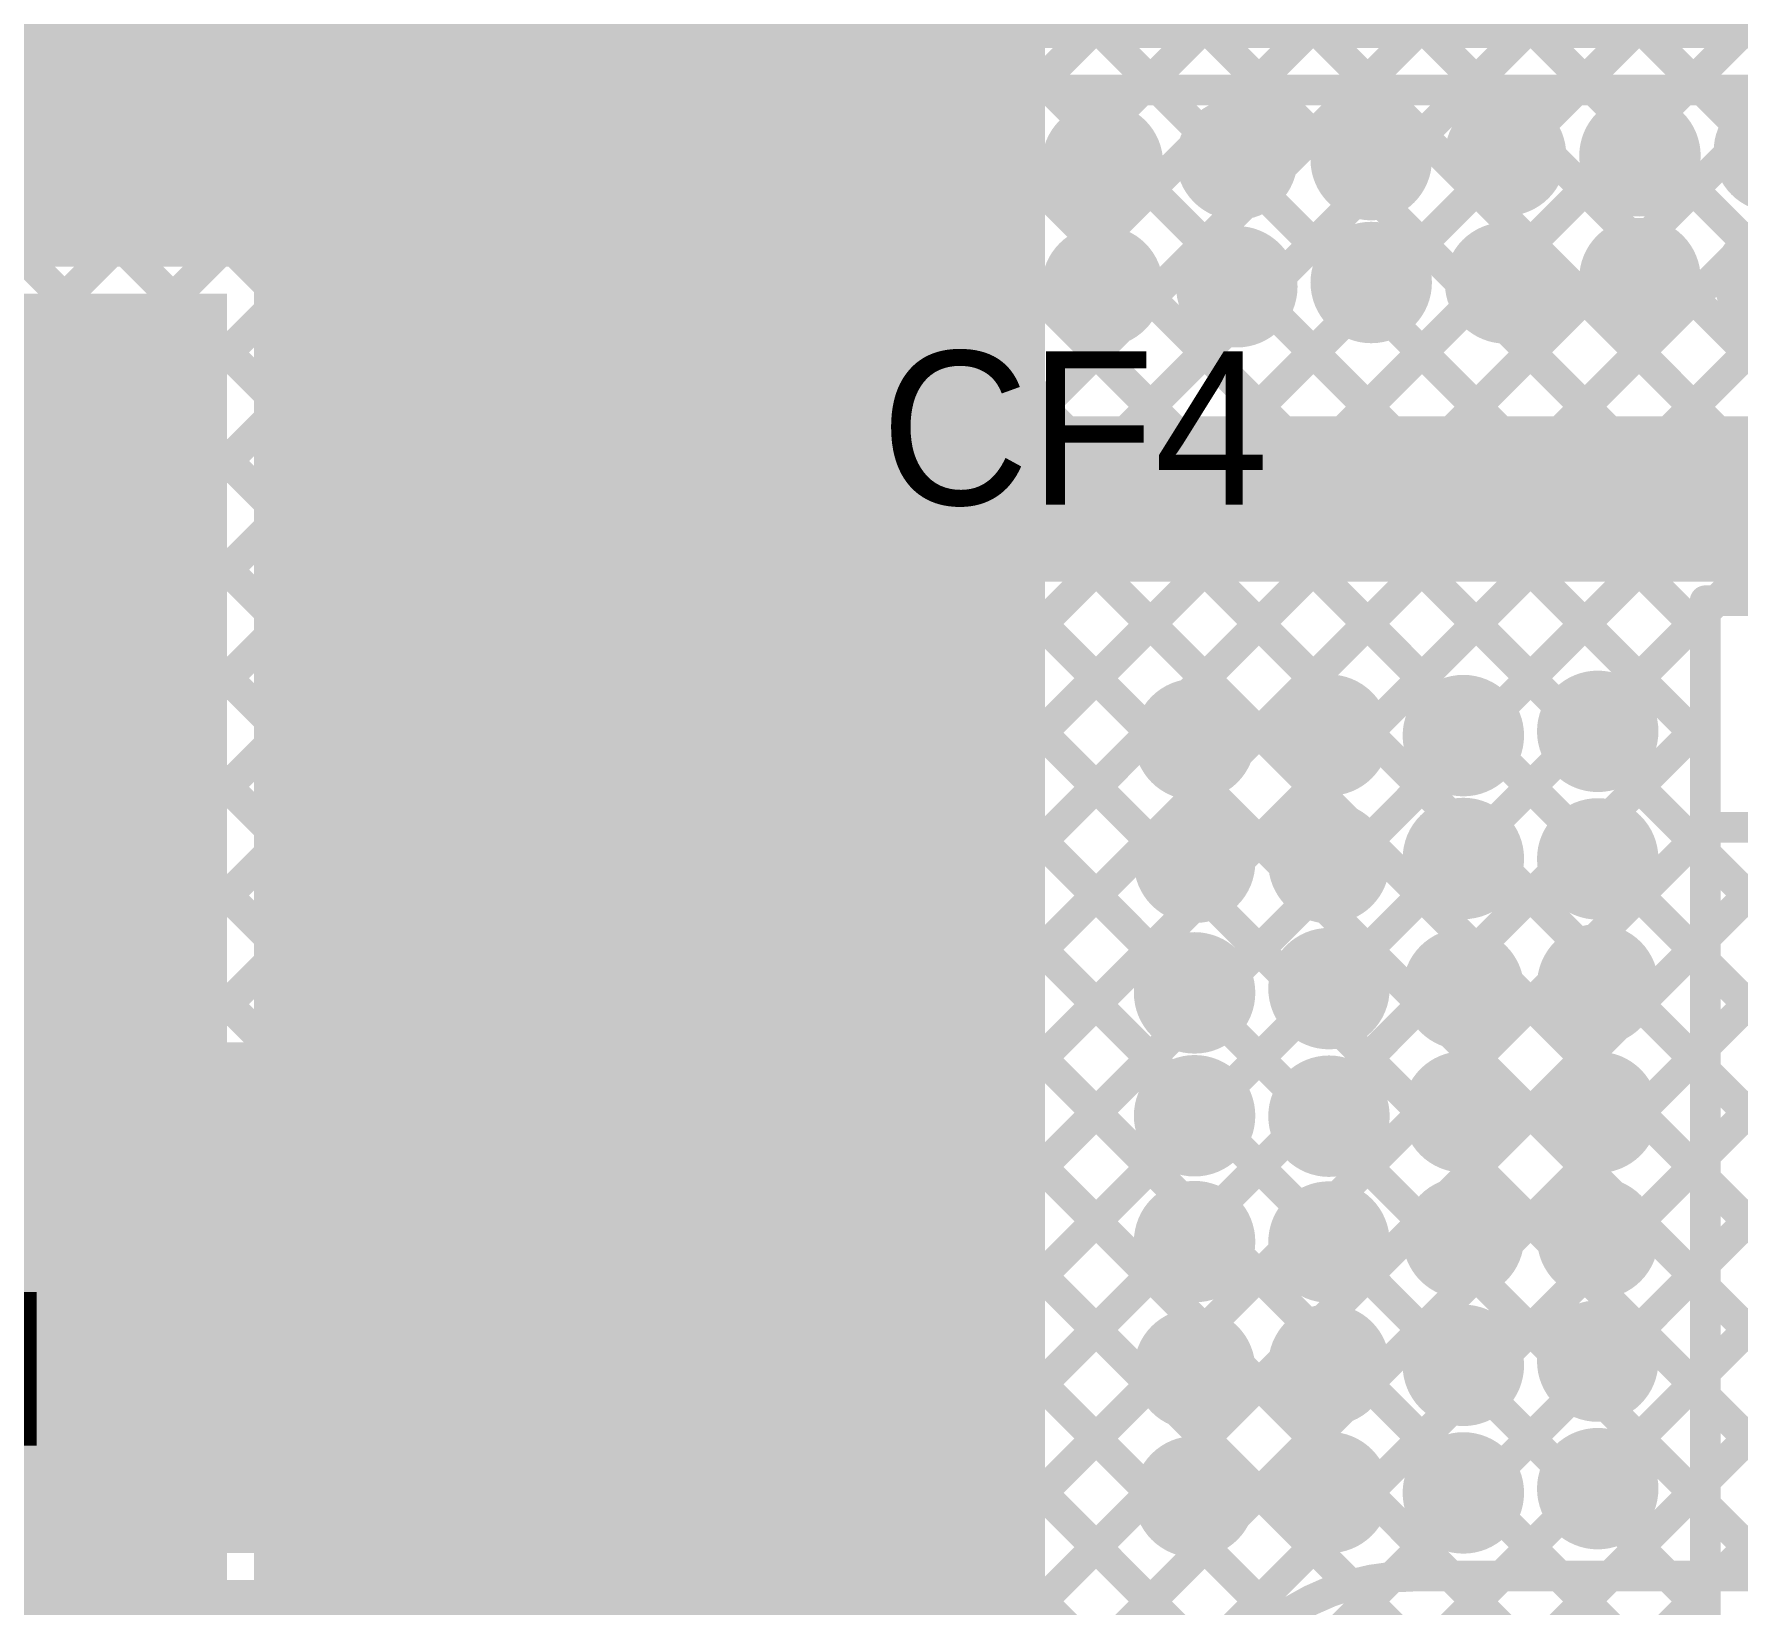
# Model space of a CAD drawing. Header units: millimetres. Extents: x 3.06 to 5.82, y 1.29 to 3.84.
# Drawn here: x 4.2347 to 4.6785, y 3.2235 to 3.6326 of the extents above; entities that cross this region are included whole.
import ezdxf

# ---------------------------------------------------------------- set-up
doc = ezdxf.new("R2010")
doc.units = ezdxf.units.MM
doc.header["$MEASUREMENT"] = 0
for name, color, linetype in [('BottomLayer', 5, 'Continuous'), ('BottomOverlay', 54, 'Continuous'), ('BottomPaste', 16, 'Continuous'), ('BottomSolder', 6, 'Continuous'), ('MultiLayer', 9, 'Continuous'), ('TopLayer', 1, 'Continuous'), ('TopOverlay', 2, 'Continuous'), ('TopPaste', 8, 'Continuous'), ('TopSolder', 216, 'Continuous'), ('ViaHoleLayer', 16, 'Continuous')]:
    doc.layers.add(name, color=color, linetype=linetype)

# ---------------------------------------------------------------- blocks, each defined once
blk = doc.blocks.new('R___0201_B_19')
at = {"layer": 'BottomLayer'}
for points in [[(-0.01614, -0.00728), (-0.00551, -0.00728), (-0.01614, 0.00728), (-0.00551, 0.00728)], [(0.00551, -0.00728), (0.01614, -0.00728), (0.00551, 0.00728), (0.01614, 0.00728)]]:
    blk.add_solid(points, dxfattribs=at)
at = {"layer": 'BottomOverlay', "const_width": 0.01}
for points in [[(-0.023, 0.014), (0.023, 0.014)], [(-0.023, -0.014), (-0.023, 0.014)], [(0.023, -0.014), (0.023, 0.014)], [(-0.023, -0.014), (0.023, -0.014)]]:
    blk.add_lwpolyline(points, dxfattribs=at)
at = {"layer": 'BottomOverlay', "const_width": 0.005}
for points in [[(-0.0255, 0.014, 1), (-0.0205, 0.014, 1)], [(-0.0255, 0.014, 1), (-0.0205, 0.014, 1)], [(0.0205, 0.014, 1), (0.0255, 0.014, 1)], [(0.0205, 0.014, 1), (0.0255, 0.014, 1)], [(-0.0255, -0.014, 1), (-0.0205, -0.014, 1)], [(-0.0255, -0.014, 1), (-0.0205, -0.014, 1)], [(0.0205, -0.014, 1), (0.0255, -0.014, 1)], [(0.0205, -0.014, 1), (0.0255, -0.014, 1)]]:
    blk.add_lwpolyline(points, format="xyb", close=True, dxfattribs=at)
at = {"layer": 'BottomPaste'}
for points in [[(-0.01614, -0.00728), (-0.00551, -0.00728), (-0.01614, 0.00728), (-0.00551, 0.00728)], [(0.00551, -0.00728), (0.01614, -0.00728), (0.00551, 0.00728), (0.01614, 0.00728)]]:
    blk.add_solid(points, dxfattribs=at)
at = {"layer": 'BottomSolder'}
for points in [[(-0.02014, -0.01128), (-0.00151, -0.01128), (-0.02014, 0.01128), (-0.00151, 0.01128)], [(0.00151, -0.01128), (0.02014, -0.01128), (0.00151, 0.01128), (0.02014, 0.01128)]]:
    blk.add_solid(points, dxfattribs=at)
blk = doc.blocks.new('EEE_TC1A561UV_85')
at = {"layer": 'TopOverlay', "const_width": 0.01}
for points in [[(-0.109, 0.167), (0.133, 0.167)], [(0.133, 0.167), (0.171, 0.129)], [(0.171, 0.051), (0.171, 0.129)]]:
    blk.add_lwpolyline(points, dxfattribs=at)
at = {"layer": 'TopOverlay', "const_width": 0.005}
for points in [[(0.1305, 0.167, 1), (0.1355, 0.167, 1)], [(0.1305, 0.167, 1), (0.1355, 0.167, 1)], [(0.1685, 0.129, 1), (0.1735, 0.129, 1)], [(0.1685, 0.129, 1), (0.1735, 0.129, 1)]]:
    blk.add_lwpolyline(points, format="xyb", close=True, dxfattribs=at)
blk = doc.blocks.new('EEE_TC1A561UV_86')
at = {"layer": 'TopLayer'}
blk.add_solid([(0.06102, -0.03937), (0.2185, -0.03937), (0.06102, 0.03937), (0.2185, 0.03937)], dxfattribs=at)
at = {"layer": 'TopOverlay', "const_width": 0.01}
for points in [[(-0.109, 0.167), (0.133, 0.167)], [(0.133, 0.167), (0.171, 0.129)], [(0.171, 0.051), (0.171, 0.129)], [(0.171, -0.129), (0.171, -0.051)], [(0.133, -0.167), (0.171, -0.129)], [(-0.109, -0.167), (0.133, -0.167)]]:
    blk.add_lwpolyline(points, dxfattribs=at)
at = {"layer": 'TopOverlay', "const_width": 0.005}
for points in [[(0.1305, 0.167, 1), (0.1355, 0.167, 1)], [(0.1305, 0.167, 1), (0.1355, 0.167, 1)], [(0.1685, 0.129, 1), (0.1735, 0.129, 1)], [(0.1685, 0.129, 1), (0.1735, 0.129, 1)], [(0.1685, 0.051, 1), (0.1735, 0.051, 1)], [(0.1685, -0.051, 1), (0.1735, -0.051, 1)], [(0.1685, -0.129, 1), (0.1735, -0.129, 1)], [(0.1685, -0.129, 1), (0.1735, -0.129, 1)], [(0.1305, -0.167, 1), (0.1355, -0.167, 1)], [(0.1305, -0.167, 1), (0.1355, -0.167, 1)]]:
    blk.add_lwpolyline(points, format="xyb", close=True, dxfattribs=at)
at = {"layer": 'TopPaste'}
blk.add_solid([(0.06102, -0.03937), (0.2185, -0.03937), (0.06102, 0.03937), (0.2185, 0.03937)], dxfattribs=at)
at = {"layer": 'TopSolder'}
blk.add_solid([(0.05702, -0.04337), (0.2225, -0.04337), (0.05702, 0.04337), (0.2225, 0.04337)], dxfattribs=at)

msp = doc.modelspace()

# ---------------------------------------------------------------- linework, layer by layer
at = {"layer": 'BottomLayer'}
for points, const_width in [([(4.161, 3.639), (4.712, 3.639)], 0.02), ([(4.10361, 3.618), (4.67, 3.05161)], 0.008), ([(4.13189, 3.618), (4.67, 3.07989)], 0.008), ([(4.138, 3.48746), (4.26854, 3.618)], 0.008), ([(4.138, 3.45918), (4.29682, 3.618)], 0.008), ([(4.138, 3.51575), (4.24025, 3.618)], 0.008), ([(4.138, 3.43089), (4.32511, 3.618)], 0.008), ([(4.138, 3.40261), (4.35339, 3.618)], 0.008), ([(4.14467, 3.381), (4.38167, 3.618)], 0.008), ([(4.16018, 3.618), (4.67, 3.10818)], 0.008), ([(4.17296, 3.381), (4.40996, 3.618)], 0.008), ([(4.18846, 3.618), (4.67, 3.13646)], 0.008), ([(4.20124, 3.381), (4.43824, 3.618)], 0.008), ([(4.204, 3.618), (4.702, 3.618)], 0.008), ([(4.21674, 3.618), (4.67, 3.16474)], 0.008), ([(4.22953, 3.381), (4.46653, 3.618)], 0.008), ([(4.24503, 3.618), (4.67, 3.19303)], 0.008), ([(4.25781, 3.381), (4.49481, 3.618)], 0.008), ([(4.27331, 3.618), (4.67, 3.22131)], 0.008), ([(4.281, 3.3759), (4.5231, 3.618)], 0.008), ([(4.281, 3.31934), (4.57966, 3.618)], 0.008), ([(4.281, 3.29105), (4.60795, 3.618)], 0.008), ([(4.281, 3.34762), (4.55138, 3.618)], 0.008), ([(4.281, 3.26277), (4.63623, 3.618)], 0.008), ([(4.28752, 3.241), (4.66452, 3.618)], 0.008), ([(4.3016, 3.618), (4.67, 3.2496)], 0.008), ([(4.3158, 3.241), (4.6928, 3.618)], 0.008), ([(4.32988, 3.618), (4.67, 3.27788)], 0.008), ([(4.35817, 3.618), (4.67, 3.30617)], 0.008), ([(4.38645, 3.618), (4.67, 3.33445)], 0.008), ([(4.41473, 3.618), (4.67, 3.36273)], 0.008), ([(4.44302, 3.618), (4.67, 3.39102)], 0.008), ([(4.4713, 3.618), (4.67, 3.4193)], 0.008), ([(4.49959, 3.618), (4.67, 3.44759)], 0.008), ([(4.52787, 3.618), (4.67, 3.47587)], 0.008), ([(4.55616, 3.618), (4.68916, 3.485)], 0.008), ([(4.58444, 3.618), (4.702, 3.50044)], 0.008), ([(4.61272, 3.618), (4.702, 3.52872)], 0.008), ([(4.64101, 3.618), (4.702, 3.55701)], 0.008), ([(4.66929, 3.618), (4.702, 3.58529)], 0.008), ([(4.34409, 3.241), (4.702, 3.59891)], 0.008), ([(4.37237, 3.241), (4.702, 3.57063)], 0.008), ([(4.138, 3.55532), (4.67, 3.02332)], 0.008), ([(4.40065, 3.241), (4.702, 3.54235)], 0.008), ([(4.138, 3.52704), (4.67, 2.99504)], 0.008), ([(4.67294, 3.485), (4.702, 3.51406)], 0.008), ([(4.138, 3.49875), (4.25575, 3.381)], 0.008), ([(4.67, 3.485), (4.73, 3.485)], 0.008), ([(4.67, 3.48206), (4.67294, 3.485)], 0.008), ([(4.67, 2.02914), (4.67, 3.485)], 0.008), ([(4.419, 3.23106), (4.67, 3.48206)], 0.008), ([(4.419, 3.20278), (4.67, 3.45378)], 0.008), ([(4.419, 3.17449), (4.67, 3.42549)], 0.008), ([(4.419, 3.14621), (4.67, 3.39721)], 0.008), ([(4.138, 3.381), (4.281, 3.381)], 0.008), ([(4.281, 3.241), (4.281, 3.381)], 0.008), ([(4.419, 3.11792), (4.67, 3.36892)], 0.008), ([(4.281, 3.35575), (4.39575, 3.241)], 0.008), ([(4.419, 3.08964), (4.67, 3.34064)], 0.008), ([(4.281, 3.32747), (4.36747, 3.241)], 0.008), ([(4.419, 3.06136), (4.67, 3.31236)], 0.008), ([(4.281, 3.29919), (4.33919, 3.241)], 0.008), ([(4.419, 3.03307), (4.67, 3.28407)], 0.008), ([(4.281, 3.2709), (4.3109, 3.241)], 0.008), ([(4.419, 3.00479), (4.67, 3.25579)], 0.008), ([(4.281, 3.241), (4.419, 3.241)], 0.008), ([(4.419, 3.181), (4.419, 3.24)], 0.008), ([(4.419, 3.181), (4.419, 3.24)], 0.008), ([(4.419, 2.9765), (4.67, 3.2275)], 0.008)]:
    msp.add_lwpolyline(points, dxfattribs=dict(at, const_width=const_width))
for points, const_width in [([(4.23825, 3.618, 1), (4.24225, 3.618, 1)], 0.004), ([(4.24303, 3.618, 1), (4.24703, 3.618, 1)], 0.004), ([(4.26654, 3.618, 1), (4.27054, 3.618, 1)], 0.004), ([(4.27131, 3.618, 1), (4.27531, 3.618, 1)], 0.004), ([(4.29482, 3.618, 1), (4.29882, 3.618, 1)], 0.004), ([(4.2996, 3.618, 1), (4.3036, 3.618, 1)], 0.004), ([(4.32311, 3.618, 1), (4.32711, 3.618, 1)], 0.004), ([(4.32788, 3.618, 1), (4.33188, 3.618, 1)], 0.004), ([(4.35139, 3.618, 1), (4.35539, 3.618, 1)], 0.004), ([(4.35617, 3.618, 1), (4.36017, 3.618, 1)], 0.004), ([(4.37967, 3.618, 1), (4.38367, 3.618, 1)], 0.004), ([(4.38445, 3.618, 1), (4.38845, 3.618, 1)], 0.004), ([(4.40796, 3.618, 1), (4.41196, 3.618, 1)], 0.004), ([(4.41273, 3.618, 1), (4.41673, 3.618, 1)], 0.004), ([(4.43624, 3.618, 1), (4.44024, 3.618, 1)], 0.004), ([(4.44102, 3.618, 1), (4.44502, 3.618, 1)], 0.004), ([(4.46453, 3.618, 1), (4.46853, 3.618, 1)], 0.004), ([(4.4693, 3.618, 1), (4.4733, 3.618, 1)], 0.004), ([(4.49281, 3.618, 1), (4.49681, 3.618, 1)], 0.004), ([(4.49759, 3.618, 1), (4.50159, 3.618, 1)], 0.004), ([(4.5211, 3.618, 1), (4.5251, 3.618, 1)], 0.004), ([(4.52587, 3.618, 1), (4.52987, 3.618, 1)], 0.004), ([(4.54938, 3.618, 1), (4.55338, 3.618, 1)], 0.004), ([(4.55416, 3.618, 1), (4.55816, 3.618, 1)], 0.004), ([(4.57766, 3.618, 1), (4.58166, 3.618, 1)], 0.004), ([(4.58244, 3.618, 1), (4.58644, 3.618, 1)], 0.004), ([(4.60595, 3.618, 1), (4.60995, 3.618, 1)], 0.004), ([(4.61072, 3.618, 1), (4.61472, 3.618, 1)], 0.004), ([(4.63423, 3.618, 1), (4.63823, 3.618, 1)], 0.004), ([(4.63901, 3.618, 1), (4.64301, 3.618, 1)], 0.004), ([(4.66252, 3.618, 1), (4.66652, 3.618, 1)], 0.004), ([(4.66729, 3.618, 1), (4.67129, 3.618, 1)], 0.004), ([(4.61209, 3.601, 1), (4.62391, 3.601, 1)], 0.01181), ([(4.64709, 3.60089, 1), (4.65891, 3.60089, 1)], 0.01181), ([(4.68209, 3.602, 1), (4.69391, 3.602, 1)], 0.01181), ([(4.50709, 3.59889, 1), (4.51891, 3.59889, 1)], 0.01181), ([(4.54209, 3.6, 1), (4.55391, 3.6, 1)], 0.01181), ([(4.57709, 3.59989, 1), (4.58891, 3.59989, 1)], 0.01181), ([(4.50709, 3.56689, 1), (4.51891, 3.56689, 1)], 0.01181), ([(4.54209, 3.56678, 1), (4.55391, 3.56678, 1)], 0.01181), ([(4.57709, 3.56789, 1), (4.58891, 3.56789, 1)], 0.01181), ([(4.61209, 3.56778, 1), (4.62391, 3.56778, 1)], 0.01181), ([(4.64709, 3.56889, 1), (4.65891, 3.56889, 1)], 0.01181), ([(4.68209, 3.56878, 1), (4.69391, 3.56878, 1)], 0.01181), ([(4.668, 3.485, 1), (4.672, 3.485, 1)], 0.004), ([(4.668, 3.485, 1), (4.672, 3.485, 1)], 0.004), ([(4.67094, 3.485, 1), (4.67494, 3.485, 1)], 0.004), ([(4.67094, 3.485, 1), (4.67494, 3.485, 1)], 0.004), ([(4.668, 3.48206, 1), (4.672, 3.48206, 1)], 0.004), ([(4.668, 3.48206, 1), (4.672, 3.48206, 1)], 0.004), ([(4.668, 3.47587, 1), (4.672, 3.47587, 1)], 0.004), ([(4.56609, 3.45, 1), (4.57791, 3.45, 1)], 0.01181), ([(4.60109, 3.44989, 1), (4.61291, 3.44989, 1)], 0.01181), ([(4.63609, 3.451, 1), (4.64791, 3.451, 1)], 0.01181), ([(4.53109, 3.44889, 1), (4.54291, 3.44889, 1)], 0.01181), ([(4.668, 3.45378, 1), (4.672, 3.45378, 1)], 0.004), ([(4.668, 3.44759, 1), (4.672, 3.44759, 1)], 0.004), ([(4.53109, 3.41689, 1), (4.54291, 3.41689, 1)], 0.01181), ([(4.56609, 3.41678, 1), (4.57791, 3.41678, 1)], 0.01181), ([(4.60109, 3.41789, 1), (4.61291, 3.41789, 1)], 0.01181), ([(4.63609, 3.41778, 1), (4.64791, 3.41778, 1)], 0.01181), ([(4.668, 3.42549, 1), (4.672, 3.42549, 1)], 0.004), ([(4.668, 3.4193, 1), (4.672, 3.4193, 1)], 0.004), ([(4.668, 3.39721, 1), (4.672, 3.39721, 1)], 0.004), ([(4.56609, 3.384, 1), (4.57791, 3.384, 1)], 0.01181), ([(4.60109, 3.38389, 1), (4.61291, 3.38389, 1)], 0.01181), ([(4.63609, 3.385, 1), (4.64791, 3.385, 1)], 0.01181), ([(4.668, 3.39102, 1), (4.672, 3.39102, 1)], 0.004), ([(4.53109, 3.38289, 1), (4.54291, 3.38289, 1)], 0.01181), ([(4.25375, 3.381, 1), (4.25775, 3.381, 1)], 0.004), ([(4.25581, 3.381, 1), (4.25981, 3.381, 1)], 0.004), ([(4.279, 3.381, 1), (4.283, 3.381, 1)], 0.004), ([(4.279, 3.381, 1), (4.283, 3.381, 1)], 0.004), ([(4.279, 3.3759, 1), (4.283, 3.3759, 1)], 0.004), ([(4.668, 3.36892, 1), (4.672, 3.36892, 1)], 0.004), ([(4.668, 3.36273, 1), (4.672, 3.36273, 1)], 0.004), ([(4.279, 3.35575, 1), (4.283, 3.35575, 1)], 0.004), ([(4.53109, 3.35089, 1), (4.54291, 3.35089, 1)], 0.01181), ([(4.56609, 3.35078, 1), (4.57791, 3.35078, 1)], 0.01181), ([(4.60109, 3.35189, 1), (4.61291, 3.35189, 1)], 0.01181), ([(4.63609, 3.35178, 1), (4.64791, 3.35178, 1)], 0.01181), ([(4.279, 3.34762, 1), (4.283, 3.34762, 1)], 0.004), ([(4.668, 3.34064, 1), (4.672, 3.34064, 1)], 0.004), ([(4.668, 3.33445, 1), (4.672, 3.33445, 1)], 0.004), ([(4.32309, 3.324, 1), (4.33491, 3.324, 1)], 0.01181), ([(4.34909, 3.324, 1), (4.36091, 3.324, 1)], 0.01181), ([(4.37509, 3.324, 1), (4.38691, 3.324, 1)], 0.01181), ([(4.279, 3.32747, 1), (4.283, 3.32747, 1)], 0.004), ([(4.53109, 3.31811, 1), (4.54291, 3.31811, 1)], 0.01181), ([(4.56609, 3.318, 1), (4.57791, 3.318, 1)], 0.01181), ([(4.60109, 3.31911, 1), (4.61291, 3.31911, 1)], 0.01181), ([(4.63609, 3.319, 1), (4.64791, 3.319, 1)], 0.01181), ([(4.279, 3.31934, 1), (4.283, 3.31934, 1)], 0.004), ([(4.668, 3.31236, 1), (4.672, 3.31236, 1)], 0.004), ([(4.32309, 3.298, 1), (4.33491, 3.298, 1)], 0.01181), ([(4.34909, 3.298, 1), (4.36091, 3.298, 1)], 0.01181), ([(4.37509, 3.298, 1), (4.38691, 3.298, 1)], 0.01181), ([(4.668, 3.30617, 1), (4.672, 3.30617, 1)], 0.004), ([(4.279, 3.29919, 1), (4.283, 3.29919, 1)], 0.004), ([(4.56609, 3.286, 1), (4.57791, 3.286, 1)], 0.01181), ([(4.60109, 3.28589, 1), (4.61291, 3.28589, 1)], 0.01181), ([(4.63609, 3.287, 1), (4.64791, 3.287, 1)], 0.01181), ([(4.279, 3.29105, 1), (4.283, 3.29105, 1)], 0.004), ([(4.53109, 3.28489, 1), (4.54291, 3.28489, 1)], 0.01181), ([(4.668, 3.28407, 1), (4.672, 3.28407, 1)], 0.004), ([(4.32309, 3.272, 1), (4.33491, 3.272, 1)], 0.01181), ([(4.34909, 3.272, 1), (4.36091, 3.272, 1)], 0.01181), ([(4.37509, 3.272, 1), (4.38691, 3.272, 1)], 0.01181), ([(4.668, 3.27788, 1), (4.672, 3.27788, 1)], 0.004), ([(4.279, 3.2709, 1), (4.283, 3.2709, 1)], 0.004), ([(4.279, 3.26277, 1), (4.283, 3.26277, 1)], 0.004), ([(4.53109, 3.25167, 1), (4.54291, 3.25167, 1)], 0.01181), ([(4.56609, 3.25278, 1), (4.57791, 3.25278, 1)], 0.01181), ([(4.60109, 3.25267, 1), (4.61291, 3.25267, 1)], 0.01181), ([(4.63609, 3.25378, 1), (4.64791, 3.25378, 1)], 0.01181), ([(4.668, 3.25579, 1), (4.672, 3.25579, 1)], 0.004), ([(4.668, 3.2496, 1), (4.672, 3.2496, 1)], 0.004), ([(4.279, 3.241, 1), (4.283, 3.241, 1)], 0.004), ([(4.279, 3.241, 1), (4.283, 3.241, 1)], 0.004), ([(4.28552, 3.241, 1), (4.28952, 3.241, 1)], 0.004), ([(4.3089, 3.241, 1), (4.3129, 3.241, 1)], 0.004), ([(4.3138, 3.241, 1), (4.3178, 3.241, 1)], 0.004), ([(4.33719, 3.241, 1), (4.34119, 3.241, 1)], 0.004), ([(4.34209, 3.241, 1), (4.34609, 3.241, 1)], 0.004), ([(4.36547, 3.241, 1), (4.36947, 3.241, 1)], 0.004), ([(4.37037, 3.241, 1), (4.37437, 3.241, 1)], 0.004), ([(4.39375, 3.241, 1), (4.39775, 3.241, 1)], 0.004), ([(4.39865, 3.241, 1), (4.40265, 3.241, 1)], 0.004), ([(4.417, 3.241, 1), (4.421, 3.241, 1)], 0.004), ([(4.417, 3.24, 1), (4.421, 3.24, 1)], 0.004), ([(4.417, 3.24, 1), (4.421, 3.24, 1)], 0.004), ([(4.417, 3.23106, 1), (4.421, 3.23106, 1)], 0.004), ([(4.668, 3.2275, 1), (4.672, 3.2275, 1)], 0.004), ([(4.668, 3.22131, 1), (4.672, 3.22131, 1)], 0.004)]:
    msp.add_lwpolyline(points, format="xyb", close=True, dxfattribs=dict(at, const_width=const_width))
for points in [[(4.139, 3.243), (4.27, 3.243), (4.139, 3.37), (4.27, 3.37)], [(4.464, 3.37), (4.27965, 3.37), (4.464, 3.243), (4.27965, 3.243)], [(4.416, 1.688), (4.464, 1.688), (4.416, 3.257), (4.464, 3.257)], [(4.07, 3.192), (4.408, 3.192), (4.07, 3.23), (4.408, 3.23)], [(4.355, 1.742), (4.408, 1.742), (4.355, 3.229), (4.408, 3.229)]]:
    msp.add_solid(points, dxfattribs=at)
at = {"layer": 'BottomSolder', "const_width": 0.01581}
for points in [[(4.68009, 3.602, 1), (4.69591, 3.602, 1)], [(4.50509, 3.59889, 1), (4.52091, 3.59889, 1)], [(4.54009, 3.6, 1), (4.55591, 3.6, 1)], [(4.57509, 3.59989, 1), (4.59091, 3.59989, 1)], [(4.61009, 3.601, 1), (4.62591, 3.601, 1)], [(4.64509, 3.60089, 1), (4.66091, 3.60089, 1)], [(4.50509, 3.56689, 1), (4.52091, 3.56689, 1)], [(4.54009, 3.56678, 1), (4.55591, 3.56678, 1)], [(4.57509, 3.56789, 1), (4.59091, 3.56789, 1)], [(4.61009, 3.56778, 1), (4.62591, 3.56778, 1)], [(4.64509, 3.56889, 1), (4.66091, 3.56889, 1)], [(4.68009, 3.56878, 1), (4.69591, 3.56878, 1)], [(4.63409, 3.451, 1), (4.64991, 3.451, 1)], [(4.52909, 3.44889, 1), (4.54491, 3.44889, 1)], [(4.56409, 3.45, 1), (4.57991, 3.45, 1)], [(4.59909, 3.44989, 1), (4.61491, 3.44989, 1)], [(4.52909, 3.41689, 1), (4.54491, 3.41689, 1)], [(4.56409, 3.41678, 1), (4.57991, 3.41678, 1)], [(4.59909, 3.41789, 1), (4.61491, 3.41789, 1)], [(4.63409, 3.41778, 1), (4.64991, 3.41778, 1)], [(4.56409, 3.384, 1), (4.57991, 3.384, 1)], [(4.59909, 3.38389, 1), (4.61491, 3.38389, 1)], [(4.63409, 3.385, 1), (4.64991, 3.385, 1)], [(4.52909, 3.38289, 1), (4.54491, 3.38289, 1)], [(4.52909, 3.35089, 1), (4.54491, 3.35089, 1)], [(4.56409, 3.35078, 1), (4.57991, 3.35078, 1)], [(4.59909, 3.35189, 1), (4.61491, 3.35189, 1)], [(4.63409, 3.35178, 1), (4.64991, 3.35178, 1)], [(4.32109, 3.324, 1), (4.33691, 3.324, 1)], [(4.34709, 3.324, 1), (4.36291, 3.324, 1)], [(4.37309, 3.324, 1), (4.38891, 3.324, 1)], [(4.52909, 3.31811, 1), (4.54491, 3.31811, 1)], [(4.56409, 3.318, 1), (4.57991, 3.318, 1)], [(4.59909, 3.31911, 1), (4.61491, 3.31911, 1)], [(4.63409, 3.319, 1), (4.64991, 3.319, 1)], [(4.32109, 3.298, 1), (4.33691, 3.298, 1)], [(4.34709, 3.298, 1), (4.36291, 3.298, 1)], [(4.37309, 3.298, 1), (4.38891, 3.298, 1)], [(4.56409, 3.286, 1), (4.57991, 3.286, 1)], [(4.63409, 3.287, 1), (4.64991, 3.287, 1)], [(4.52909, 3.28489, 1), (4.54491, 3.28489, 1)], [(4.59909, 3.28589, 1), (4.61491, 3.28589, 1)], [(4.32109, 3.272, 1), (4.33691, 3.272, 1)], [(4.34709, 3.272, 1), (4.36291, 3.272, 1)], [(4.37309, 3.272, 1), (4.38891, 3.272, 1)], [(4.52909, 3.25167, 1), (4.54491, 3.25167, 1)], [(4.56409, 3.25278, 1), (4.57991, 3.25278, 1)], [(4.59909, 3.25267, 1), (4.61491, 3.25267, 1)], [(4.63409, 3.25378, 1), (4.64991, 3.25378, 1)]]:
    msp.add_lwpolyline(points, format="xyb", close=True, dxfattribs=at)
at = {"layer": 'MultiLayer', "const_width": 0.01181}
for points in [[(4.61209, 3.601, 1), (4.62391, 3.601, 1)], [(4.64709, 3.60089, 1), (4.65891, 3.60089, 1)], [(4.68209, 3.602, 1), (4.69391, 3.602, 1)], [(4.50709, 3.59889, 1), (4.51891, 3.59889, 1)], [(4.54209, 3.6, 1), (4.55391, 3.6, 1)], [(4.57709, 3.59989, 1), (4.58891, 3.59989, 1)], [(4.50709, 3.56689, 1), (4.51891, 3.56689, 1)], [(4.54209, 3.56678, 1), (4.55391, 3.56678, 1)], [(4.57709, 3.56789, 1), (4.58891, 3.56789, 1)], [(4.61209, 3.56778, 1), (4.62391, 3.56778, 1)], [(4.64709, 3.56889, 1), (4.65891, 3.56889, 1)], [(4.68209, 3.56878, 1), (4.69391, 3.56878, 1)], [(4.56609, 3.45, 1), (4.57791, 3.45, 1)], [(4.60109, 3.44989, 1), (4.61291, 3.44989, 1)], [(4.63609, 3.451, 1), (4.64791, 3.451, 1)], [(4.53109, 3.44889, 1), (4.54291, 3.44889, 1)], [(4.53109, 3.41689, 1), (4.54291, 3.41689, 1)], [(4.56609, 3.41678, 1), (4.57791, 3.41678, 1)], [(4.60109, 3.41789, 1), (4.61291, 3.41789, 1)], [(4.63609, 3.41778, 1), (4.64791, 3.41778, 1)], [(4.56609, 3.384, 1), (4.57791, 3.384, 1)], [(4.60109, 3.38389, 1), (4.61291, 3.38389, 1)], [(4.63609, 3.385, 1), (4.64791, 3.385, 1)], [(4.53109, 3.38289, 1), (4.54291, 3.38289, 1)], [(4.53109, 3.35089, 1), (4.54291, 3.35089, 1)], [(4.56609, 3.35078, 1), (4.57791, 3.35078, 1)], [(4.60109, 3.35189, 1), (4.61291, 3.35189, 1)], [(4.63609, 3.35178, 1), (4.64791, 3.35178, 1)], [(4.32309, 3.324, 1), (4.33491, 3.324, 1)], [(4.34909, 3.324, 1), (4.36091, 3.324, 1)], [(4.37509, 3.324, 1), (4.38691, 3.324, 1)], [(4.53109, 3.31811, 1), (4.54291, 3.31811, 1)], [(4.56609, 3.318, 1), (4.57791, 3.318, 1)], [(4.60109, 3.31911, 1), (4.61291, 3.31911, 1)], [(4.63609, 3.319, 1), (4.64791, 3.319, 1)], [(4.32309, 3.298, 1), (4.33491, 3.298, 1)], [(4.34909, 3.298, 1), (4.36091, 3.298, 1)], [(4.37509, 3.298, 1), (4.38691, 3.298, 1)], [(4.56609, 3.286, 1), (4.57791, 3.286, 1)], [(4.60109, 3.28589, 1), (4.61291, 3.28589, 1)], [(4.63609, 3.287, 1), (4.64791, 3.287, 1)], [(4.53109, 3.28489, 1), (4.54291, 3.28489, 1)], [(4.32309, 3.272, 1), (4.33491, 3.272, 1)], [(4.34909, 3.272, 1), (4.36091, 3.272, 1)], [(4.37509, 3.272, 1), (4.38691, 3.272, 1)], [(4.53109, 3.25167, 1), (4.54291, 3.25167, 1)], [(4.56609, 3.25278, 1), (4.57791, 3.25278, 1)], [(4.60109, 3.25267, 1), (4.61291, 3.25267, 1)], [(4.63609, 3.25378, 1), (4.64791, 3.25378, 1)]]:
    msp.add_lwpolyline(points, format="xyb", close=True, dxfattribs=at)
at = {"layer": 'TopLayer', "const_width": 0.008}
for points in [[(4.22654, 3.576), (4.39154, 3.741)], [(4.25482, 3.576), (4.41982, 3.741)], [(4.28311, 3.576), (4.44811, 3.741)], [(4.29173, 3.741), (4.80173, 3.231)], [(4.296, 3.36262), (4.67438, 3.741)], [(4.296, 3.3909), (4.6461, 3.741)], [(4.296, 3.50404), (4.53296, 3.741)], [(4.296, 3.47576), (4.56124, 3.741)], [(4.296, 3.53233), (4.50467, 3.741)], [(4.296, 3.41919), (4.61781, 3.741)], [(4.296, 3.44747), (4.58953, 3.741)], [(4.296, 3.56061), (4.47639, 3.741)], [(4.296, 3.33434), (4.702, 3.74034)], [(4.32002, 3.741), (4.82534, 3.23568)], [(4.3483, 3.741), (4.82534, 3.26396)], [(4.37659, 3.741), (4.67, 3.44759)], [(4.40487, 3.741), (4.67, 3.47587)], [(4.43316, 3.741), (4.68916, 3.485)], [(4.46144, 3.741), (4.702, 3.50044)], [(4.48972, 3.741), (4.702, 3.52872)], [(4.51801, 3.741), (4.702, 3.55701)], [(4.54629, 3.741), (4.702, 3.58529)], [(4.57458, 3.741), (4.702, 3.61358)], [(4.289, 3.71545), (4.77345, 3.231)], [(4.296, 3.30605), (4.702, 3.71205)], [(4.289, 3.68717), (4.74517, 3.231)], [(4.296, 3.27777), (4.702, 3.68377)], [(4.289, 3.65888), (4.71688, 3.231)], [(4.296, 3.24948), (4.702, 3.65548)], [(4.18374, 3.651), (4.25874, 3.576)], [(4.19825, 3.576), (4.27325, 3.651)], [(4.21203, 3.651), (4.28703, 3.576)], [(4.24031, 3.651), (4.66031, 3.231)], [(4.2686, 3.651), (4.6886, 3.231)], [(4.296, 3.2212), (4.702, 3.6272)], [(4.296, 3.19291), (4.702, 3.59891)], [(3.941, 3.576), (4.296, 3.576)], [(4.296, 3.053), (4.296, 3.576)], [(4.296, 3.16463), (4.702, 3.57063)], [(4.296, 3.56703), (4.63203, 3.231)], [(4.296, 3.13635), (4.702, 3.54235)], [(4.296, 3.53874), (4.60374, 3.231)], [(4.67294, 3.485), (4.702, 3.51406)], [(4.296, 3.51046), (4.57771, 3.22875)], [(4.67, 3.485), (4.82534, 3.485)], [(4.67, 3.48206), (4.67294, 3.485)], [(4.67, 3.426), (4.67, 3.485)], [(4.296, 3.48218), (4.55868, 3.2195)], [(4.296, 3.10806), (4.67, 3.48206)], [(4.296, 3.45389), (4.5447, 3.20519)], [(4.296, 3.07978), (4.67, 3.45378)], [(3.62136, 2.292), (4.75536, 3.426)], [(3.869, 2.59621), (4.69879, 3.426)], [(3.869, 2.56792), (4.72708, 3.426)], [(3.869, 2.62449), (4.67051, 3.426)], [(4.296, 3.42561), (4.53584, 3.18576)], [(4.67, 3.426), (4.77974, 3.426)], [(4.58838, 3.23074), (4.77413, 3.41649)], [(4.296, 3.39732), (4.534, 3.15932)], [(4.61693, 3.231), (4.77983, 3.39391)], [(4.64521, 3.231), (4.80229, 3.38807)], [(4.6735, 3.231), (4.82534, 3.38284)], [(4.296, 3.36904), (4.534, 3.13104)], [(4.296, 3.34075), (4.534, 3.10275)], [(4.296, 3.31247), (4.534, 3.07447)], [(4.296, 3.28419), (4.534, 3.04619)], [(4.296, 3.2559), (4.534, 3.0179)], [(4.296, 3.22762), (4.534, 2.98962)], [(4.594, 3.231), (4.82534, 3.231)]]:
    msp.add_lwpolyline(points, dxfattribs=at)
at = {"layer": 'TopLayer'}
for points, const_width in [([(4.61209, 3.601, 1), (4.62391, 3.601, 1)], 0.01181), ([(4.64709, 3.60089, 1), (4.65891, 3.60089, 1)], 0.01181), ([(4.68209, 3.602, 1), (4.69391, 3.602, 1)], 0.01181), ([(4.50709, 3.59889, 1), (4.51891, 3.59889, 1)], 0.01181), ([(4.54209, 3.6, 1), (4.55391, 3.6, 1)], 0.01181), ([(4.57709, 3.59989, 1), (4.58891, 3.59989, 1)], 0.01181), ([(4.25282, 3.576, 1), (4.25682, 3.576, 1)], 0.004), ([(4.25674, 3.576, 1), (4.26074, 3.576, 1)], 0.004), ([(4.28111, 3.576, 1), (4.28511, 3.576, 1)], 0.004), ([(4.28503, 3.576, 1), (4.28903, 3.576, 1)], 0.004), ([(4.294, 3.576, 1), (4.298, 3.576, 1)], 0.004), ([(4.294, 3.576, 1), (4.298, 3.576, 1)], 0.004), ([(4.50709, 3.56689, 1), (4.51891, 3.56689, 1)], 0.01181), ([(4.54209, 3.56678, 1), (4.55391, 3.56678, 1)], 0.01181), ([(4.57709, 3.56789, 1), (4.58891, 3.56789, 1)], 0.01181), ([(4.61209, 3.56778, 1), (4.62391, 3.56778, 1)], 0.01181), ([(4.64709, 3.56889, 1), (4.65891, 3.56889, 1)], 0.01181), ([(4.68209, 3.56878, 1), (4.69391, 3.56878, 1)], 0.01181), ([(4.294, 3.56703, 1), (4.298, 3.56703, 1)], 0.004), ([(4.294, 3.56061, 1), (4.298, 3.56061, 1)], 0.004), ([(4.294, 3.53874, 1), (4.298, 3.53874, 1)], 0.004), ([(4.294, 3.53233, 1), (4.298, 3.53233, 1)], 0.004), ([(4.294, 3.51046, 1), (4.298, 3.51046, 1)], 0.004), ([(4.294, 3.50404, 1), (4.298, 3.50404, 1)], 0.004), ([(4.668, 3.485, 1), (4.672, 3.485, 1)], 0.004), ([(4.668, 3.485, 1), (4.672, 3.485, 1)], 0.004), ([(4.67094, 3.485, 1), (4.67494, 3.485, 1)], 0.004), ([(4.67094, 3.485, 1), (4.67494, 3.485, 1)], 0.004), ([(4.294, 3.48218, 1), (4.298, 3.48218, 1)], 0.004), ([(4.668, 3.48206, 1), (4.672, 3.48206, 1)], 0.004), ([(4.668, 3.48206, 1), (4.672, 3.48206, 1)], 0.004), ([(4.294, 3.47576, 1), (4.298, 3.47576, 1)], 0.004), ([(4.668, 3.47587, 1), (4.672, 3.47587, 1)], 0.004), ([(4.56609, 3.45, 1), (4.57791, 3.45, 1)], 0.01181), ([(4.60109, 3.44989, 1), (4.61291, 3.44989, 1)], 0.01181), ([(4.63609, 3.451, 1), (4.64791, 3.451, 1)], 0.01181), ([(4.294, 3.45389, 1), (4.298, 3.45389, 1)], 0.004), ([(4.53109, 3.44889, 1), (4.54291, 3.44889, 1)], 0.01181), ([(4.668, 3.45378, 1), (4.672, 3.45378, 1)], 0.004), ([(4.294, 3.44747, 1), (4.298, 3.44747, 1)], 0.004), ([(4.668, 3.44759, 1), (4.672, 3.44759, 1)], 0.004), ([(4.294, 3.42561, 1), (4.298, 3.42561, 1)], 0.004), ([(4.53109, 3.41689, 1), (4.54291, 3.41689, 1)], 0.01181), ([(4.56609, 3.41678, 1), (4.57791, 3.41678, 1)], 0.01181), ([(4.60109, 3.41789, 1), (4.61291, 3.41789, 1)], 0.01181), ([(4.63609, 3.41778, 1), (4.64791, 3.41778, 1)], 0.01181), ([(4.668, 3.426, 1), (4.672, 3.426, 1)], 0.004), ([(4.668, 3.426, 1), (4.672, 3.426, 1)], 0.004), ([(4.66851, 3.426, 1), (4.67251, 3.426, 1)], 0.004), ([(4.294, 3.41919, 1), (4.298, 3.41919, 1)], 0.004), ([(4.294, 3.39732, 1), (4.298, 3.39732, 1)], 0.004), ([(4.56609, 3.384, 1), (4.57791, 3.384, 1)], 0.01181), ([(4.60109, 3.38389, 1), (4.61291, 3.38389, 1)], 0.01181), ([(4.63609, 3.385, 1), (4.64791, 3.385, 1)], 0.01181), ([(4.294, 3.3909, 1), (4.298, 3.3909, 1)], 0.004), ([(4.53109, 3.38289, 1), (4.54291, 3.38289, 1)], 0.01181), ([(4.294, 3.36904, 1), (4.298, 3.36904, 1)], 0.004), ([(4.294, 3.36262, 1), (4.298, 3.36262, 1)], 0.004), ([(4.53109, 3.35089, 1), (4.54291, 3.35089, 1)], 0.01181), ([(4.56609, 3.35078, 1), (4.57791, 3.35078, 1)], 0.01181), ([(4.60109, 3.35189, 1), (4.61291, 3.35189, 1)], 0.01181), ([(4.63609, 3.35178, 1), (4.64791, 3.35178, 1)], 0.01181), ([(4.294, 3.34075, 1), (4.298, 3.34075, 1)], 0.004), ([(4.294, 3.33434, 1), (4.298, 3.33434, 1)], 0.004), ([(4.32309, 3.324, 1), (4.33491, 3.324, 1)], 0.01181), ([(4.34909, 3.324, 1), (4.36091, 3.324, 1)], 0.01181), ([(4.37509, 3.324, 1), (4.38691, 3.324, 1)], 0.01181), ([(4.53109, 3.31811, 1), (4.54291, 3.31811, 1)], 0.01181), ([(4.56609, 3.318, 1), (4.57791, 3.318, 1)], 0.01181), ([(4.60109, 3.31911, 1), (4.61291, 3.31911, 1)], 0.01181), ([(4.63609, 3.319, 1), (4.64791, 3.319, 1)], 0.01181), ([(4.294, 3.31247, 1), (4.298, 3.31247, 1)], 0.004), ([(4.294, 3.30605, 1), (4.298, 3.30605, 1)], 0.004), ([(4.32309, 3.298, 1), (4.33491, 3.298, 1)], 0.01181), ([(4.34909, 3.298, 1), (4.36091, 3.298, 1)], 0.01181), ([(4.37509, 3.298, 1), (4.38691, 3.298, 1)], 0.01181), ([(4.56609, 3.286, 1), (4.57791, 3.286, 1)], 0.01181), ([(4.60109, 3.28589, 1), (4.61291, 3.28589, 1)], 0.01181), ([(4.63609, 3.287, 1), (4.64791, 3.287, 1)], 0.01181), ([(4.53109, 3.28489, 1), (4.54291, 3.28489, 1)], 0.01181), ([(4.294, 3.28419, 1), (4.298, 3.28419, 1)], 0.004), ([(4.294, 3.27777, 1), (4.298, 3.27777, 1)], 0.004), ([(4.32309, 3.272, 1), (4.33491, 3.272, 1)], 0.01181), ([(4.34909, 3.272, 1), (4.36091, 3.272, 1)], 0.01181), ([(4.37509, 3.272, 1), (4.38691, 3.272, 1)], 0.01181), ([(4.53109, 3.25167, 1), (4.54291, 3.25167, 1)], 0.01181), ([(4.56609, 3.25278, 1), (4.57791, 3.25278, 1)], 0.01181), ([(4.60109, 3.25267, 1), (4.61291, 3.25267, 1)], 0.01181), ([(4.63609, 3.25378, 1), (4.64791, 3.25378, 1)], 0.01181), ([(4.294, 3.2559, 1), (4.298, 3.2559, 1)], 0.004), ([(4.294, 3.24948, 1), (4.298, 3.24948, 1)], 0.004), ([(4.294, 3.22762, 1), (4.298, 3.22762, 1)], 0.004), ([(4.57571, 3.22875, 1), (4.57971, 3.22875, 1)], 0.004), ([(4.58638, 3.23074, 1), (4.59038, 3.23074, 1)], 0.004), ([(4.592, 3.231, 1), (4.596, 3.231, 1)], 0.004), ([(4.592, 3.231, 1), (4.596, 3.231, 1)], 0.004), ([(4.60174, 3.231, 1), (4.60574, 3.231, 1)], 0.004), ([(4.61493, 3.231, 1), (4.61893, 3.231, 1)], 0.004), ([(4.63003, 3.231, 1), (4.63403, 3.231, 1)], 0.004), ([(4.64321, 3.231, 1), (4.64721, 3.231, 1)], 0.004), ([(4.65831, 3.231, 1), (4.66231, 3.231, 1)], 0.004), ([(4.6715, 3.231, 1), (4.6755, 3.231, 1)], 0.004), ([(4.294, 3.2212, 1), (4.298, 3.2212, 1)], 0.004)]:
    msp.add_lwpolyline(points, format="xyb", close=True, dxfattribs=dict(at, const_width=const_width))
at = {"layer": 'TopLayer', "const_width": 0.008}
msp.add_lwpolyline([(4.534, 3.171, -0.414214), (4.594, 3.231)], format="xyb", dxfattribs=at)
at = {"layer": 'TopLayer'}
for points in [[(3.619, 3.575), (4.498, 3.575), (3.619, 3.647), (4.498, 3.647)], [(4.299, 2.931), (4.498, 2.931), (4.299, 3.585), (4.498, 3.585)], [(3.95, 3.064), (4.285, 3.064), (3.95, 3.565), (4.285, 3.565)], [(4.401, 3.49), (5.584, 3.49), (4.401, 3.533), (5.584, 3.533)]]:
    msp.add_solid(points, dxfattribs=at)
at = {"layer": 'TopSolder', "const_width": 0.01581}
for points in [[(4.68009, 3.602, 1), (4.69591, 3.602, 1)], [(4.50509, 3.59889, 1), (4.52091, 3.59889, 1)], [(4.54009, 3.6, 1), (4.55591, 3.6, 1)], [(4.57509, 3.59989, 1), (4.59091, 3.59989, 1)], [(4.61009, 3.601, 1), (4.62591, 3.601, 1)], [(4.64509, 3.60089, 1), (4.66091, 3.60089, 1)], [(4.50509, 3.56689, 1), (4.52091, 3.56689, 1)], [(4.54009, 3.56678, 1), (4.55591, 3.56678, 1)], [(4.57509, 3.56789, 1), (4.59091, 3.56789, 1)], [(4.61009, 3.56778, 1), (4.62591, 3.56778, 1)], [(4.64509, 3.56889, 1), (4.66091, 3.56889, 1)], [(4.68009, 3.56878, 1), (4.69591, 3.56878, 1)], [(4.63409, 3.451, 1), (4.64991, 3.451, 1)], [(4.52909, 3.44889, 1), (4.54491, 3.44889, 1)], [(4.56409, 3.45, 1), (4.57991, 3.45, 1)], [(4.59909, 3.44989, 1), (4.61491, 3.44989, 1)], [(4.52909, 3.41689, 1), (4.54491, 3.41689, 1)], [(4.56409, 3.41678, 1), (4.57991, 3.41678, 1)], [(4.59909, 3.41789, 1), (4.61491, 3.41789, 1)], [(4.63409, 3.41778, 1), (4.64991, 3.41778, 1)], [(4.56409, 3.384, 1), (4.57991, 3.384, 1)], [(4.59909, 3.38389, 1), (4.61491, 3.38389, 1)], [(4.63409, 3.385, 1), (4.64991, 3.385, 1)], [(4.52909, 3.38289, 1), (4.54491, 3.38289, 1)], [(4.52909, 3.35089, 1), (4.54491, 3.35089, 1)], [(4.56409, 3.35078, 1), (4.57991, 3.35078, 1)], [(4.59909, 3.35189, 1), (4.61491, 3.35189, 1)], [(4.63409, 3.35178, 1), (4.64991, 3.35178, 1)], [(4.32109, 3.324, 1), (4.33691, 3.324, 1)], [(4.34709, 3.324, 1), (4.36291, 3.324, 1)], [(4.37309, 3.324, 1), (4.38891, 3.324, 1)], [(4.52909, 3.31811, 1), (4.54491, 3.31811, 1)], [(4.56409, 3.318, 1), (4.57991, 3.318, 1)], [(4.59909, 3.31911, 1), (4.61491, 3.31911, 1)], [(4.63409, 3.319, 1), (4.64991, 3.319, 1)], [(4.32109, 3.298, 1), (4.33691, 3.298, 1)], [(4.34709, 3.298, 1), (4.36291, 3.298, 1)], [(4.37309, 3.298, 1), (4.38891, 3.298, 1)], [(4.56409, 3.286, 1), (4.57991, 3.286, 1)], [(4.63409, 3.287, 1), (4.64991, 3.287, 1)], [(4.52909, 3.28489, 1), (4.54491, 3.28489, 1)], [(4.59909, 3.28589, 1), (4.61491, 3.28589, 1)], [(4.32109, 3.272, 1), (4.33691, 3.272, 1)], [(4.34709, 3.272, 1), (4.36291, 3.272, 1)], [(4.37309, 3.272, 1), (4.38891, 3.272, 1)], [(4.52909, 3.25167, 1), (4.54491, 3.25167, 1)], [(4.56409, 3.25278, 1), (4.57991, 3.25278, 1)], [(4.59909, 3.25267, 1), (4.61491, 3.25267, 1)], [(4.63409, 3.25378, 1), (4.64991, 3.25378, 1)]]:
    msp.add_lwpolyline(points, format="xyb", close=True, dxfattribs=at)
at = {"layer": 'ViaHoleLayer', "const_width": 0.00787}
for points in [[(4.61406, 3.601, 1), (4.62194, 3.601, 1)], [(4.64906, 3.60089, 1), (4.65694, 3.60089, 1)], [(4.50906, 3.59889, 1), (4.51694, 3.59889, 1)], [(4.54406, 3.6, 1), (4.55194, 3.6, 1)], [(4.57906, 3.59989, 1), (4.58694, 3.59989, 1)], [(4.50906, 3.56689, 1), (4.51694, 3.56689, 1)], [(4.54406, 3.56678, 1), (4.55194, 3.56678, 1)], [(4.57906, 3.56789, 1), (4.58694, 3.56789, 1)], [(4.61406, 3.56778, 1), (4.62194, 3.56778, 1)], [(4.64906, 3.56889, 1), (4.65694, 3.56889, 1)], [(4.56806, 3.45, 1), (4.57594, 3.45, 1)], [(4.60306, 3.44989, 1), (4.61094, 3.44989, 1)], [(4.63806, 3.451, 1), (4.64594, 3.451, 1)], [(4.53306, 3.44889, 1), (4.54094, 3.44889, 1)], [(4.53306, 3.41689, 1), (4.54094, 3.41689, 1)], [(4.56806, 3.41678, 1), (4.57594, 3.41678, 1)], [(4.60306, 3.41789, 1), (4.61094, 3.41789, 1)], [(4.63806, 3.41778, 1), (4.64594, 3.41778, 1)], [(4.53306, 3.38289, 1), (4.54094, 3.38289, 1)], [(4.56806, 3.384, 1), (4.57594, 3.384, 1)], [(4.60306, 3.38389, 1), (4.61094, 3.38389, 1)], [(4.63806, 3.385, 1), (4.64594, 3.385, 1)], [(4.60306, 3.35189, 1), (4.61094, 3.35189, 1)], [(4.63806, 3.35178, 1), (4.64594, 3.35178, 1)], [(4.53306, 3.35089, 1), (4.54094, 3.35089, 1)], [(4.56806, 3.35078, 1), (4.57594, 3.35078, 1)], [(4.32506, 3.324, 1), (4.33294, 3.324, 1)], [(4.35106, 3.324, 1), (4.35894, 3.324, 1)], [(4.37706, 3.324, 1), (4.38494, 3.324, 1)], [(4.53306, 3.31811, 1), (4.54094, 3.31811, 1)], [(4.56806, 3.318, 1), (4.57594, 3.318, 1)], [(4.60306, 3.31911, 1), (4.61094, 3.31911, 1)], [(4.63806, 3.319, 1), (4.64594, 3.319, 1)], [(4.32506, 3.298, 1), (4.33294, 3.298, 1)], [(4.35106, 3.298, 1), (4.35894, 3.298, 1)], [(4.37706, 3.298, 1), (4.38494, 3.298, 1)], [(4.56806, 3.286, 1), (4.57594, 3.286, 1)], [(4.60306, 3.28589, 1), (4.61094, 3.28589, 1)], [(4.63806, 3.287, 1), (4.64594, 3.287, 1)], [(4.53306, 3.28489, 1), (4.54094, 3.28489, 1)], [(4.32506, 3.272, 1), (4.33294, 3.272, 1)], [(4.35106, 3.272, 1), (4.35894, 3.272, 1)], [(4.37706, 3.272, 1), (4.38494, 3.272, 1)], [(4.53306, 3.25167, 1), (4.54094, 3.25167, 1)], [(4.56806, 3.25278, 1), (4.57594, 3.25278, 1)], [(4.60306, 3.25267, 1), (4.61094, 3.25267, 1)], [(4.63806, 3.25378, 1), (4.64594, 3.25378, 1)]]:
    msp.add_lwpolyline(points, format="xyb", close=True, dxfattribs=at)

# ---------------------------------------------------------------- block references
at = {"rotation": 360}
for name, p in [('EEE_TC1A561UV_86', (4.27, 3.46)), ('R___0201_B_19', (4.27483, 3.285)), ('EEE_TC1A561UV_85', (4.27, 3.105))]:
    msp.add_blockref(name, p, dxfattribs=at)

# ---------------------------------------------------------------- texts
at = {"layer": 'BottomOverlay', "text_generation_flag": 2}
msp.add_text('RF19', height=0.04, dxfattribs=at).set_placement((4.23983, 3.265))
at = {"layer": 'TopOverlay'}
msp.add_text('CF4', height=0.04, dxfattribs=at).set_placement((4.45524, 3.51))

doc.saveas('drawing.dxf')
